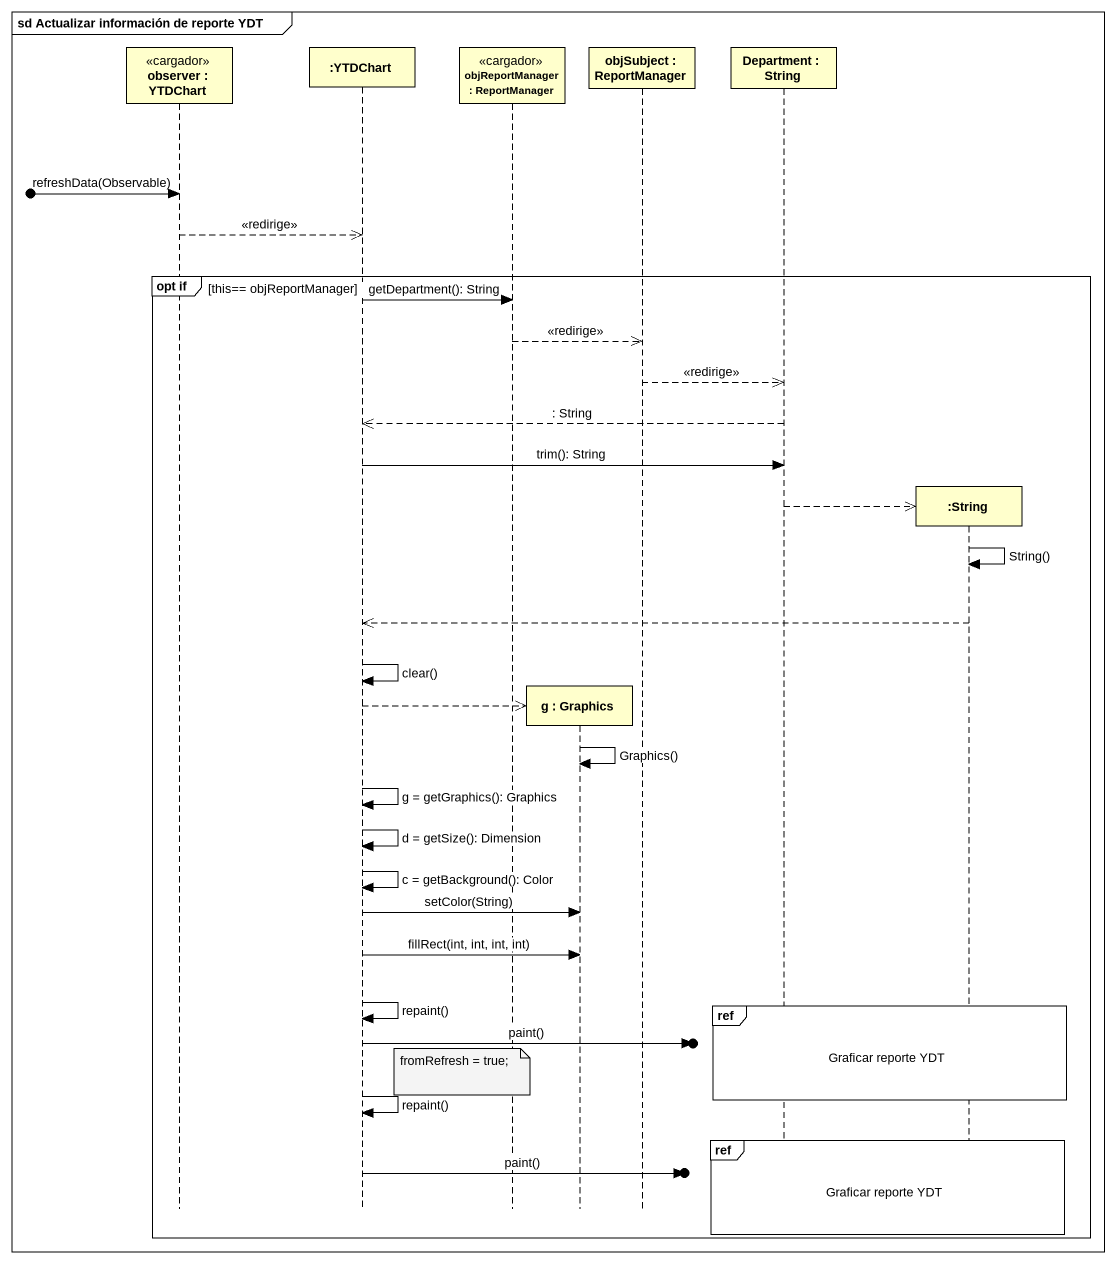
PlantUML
@startuml
mainframe sd Actualizar información de reporte YDT
hide footbox
participant "observer : YTDChart" as observer <<cargador>>
participant ":YTDChart" as YTDChart
participant "objReportManager : ReportManager" as objReportManager <<cargador>>
participant "g : Graphics" as g
participant "objSubject : ReportManager" as objSubject
participant "Department : String" as Department
participant ":String" as String

[o-> observer : refreshData(Observable)
observer -->> YTDChart : <<redirige>>
group opt if [this== objReportManager]
  YTDChart -> objReportManager : getDepartment(): String
  objReportManager -->> objSubject : <<redirige>>
  objSubject -->> Department : <<redirige>>
  Department -->> YTDChart : : String
  YTDChart -> Department : trim(): String
  Department -->> String **
  String -> String : String()
  String -->> YTDChart
  YTDChart -> YTDChart : clear()
  YTDChart -->> g **
  g -> g : Graphics()
  YTDChart -> YTDChart : g = getGraphics(): Graphics
  YTDChart -> YTDChart : d = getSize(): Dimension
  YTDChart -> YTDChart : c = getBackground(): Color
  YTDChart -> g : setColor(String)
  YTDChart -> g : fillRect(int, int, int, int)
  YTDChart -> YTDChart : repaint()
  ref over Department, String : Graficar reporte YDT
  YTDChart ->o] : paint()
  note over objReportManager : fromRefresh = true;
  YTDChart -> YTDChart : repaint()
  ref over Department, String : Graficar reporte YDT
  YTDChart ->o] : paint()
end
@enduml
